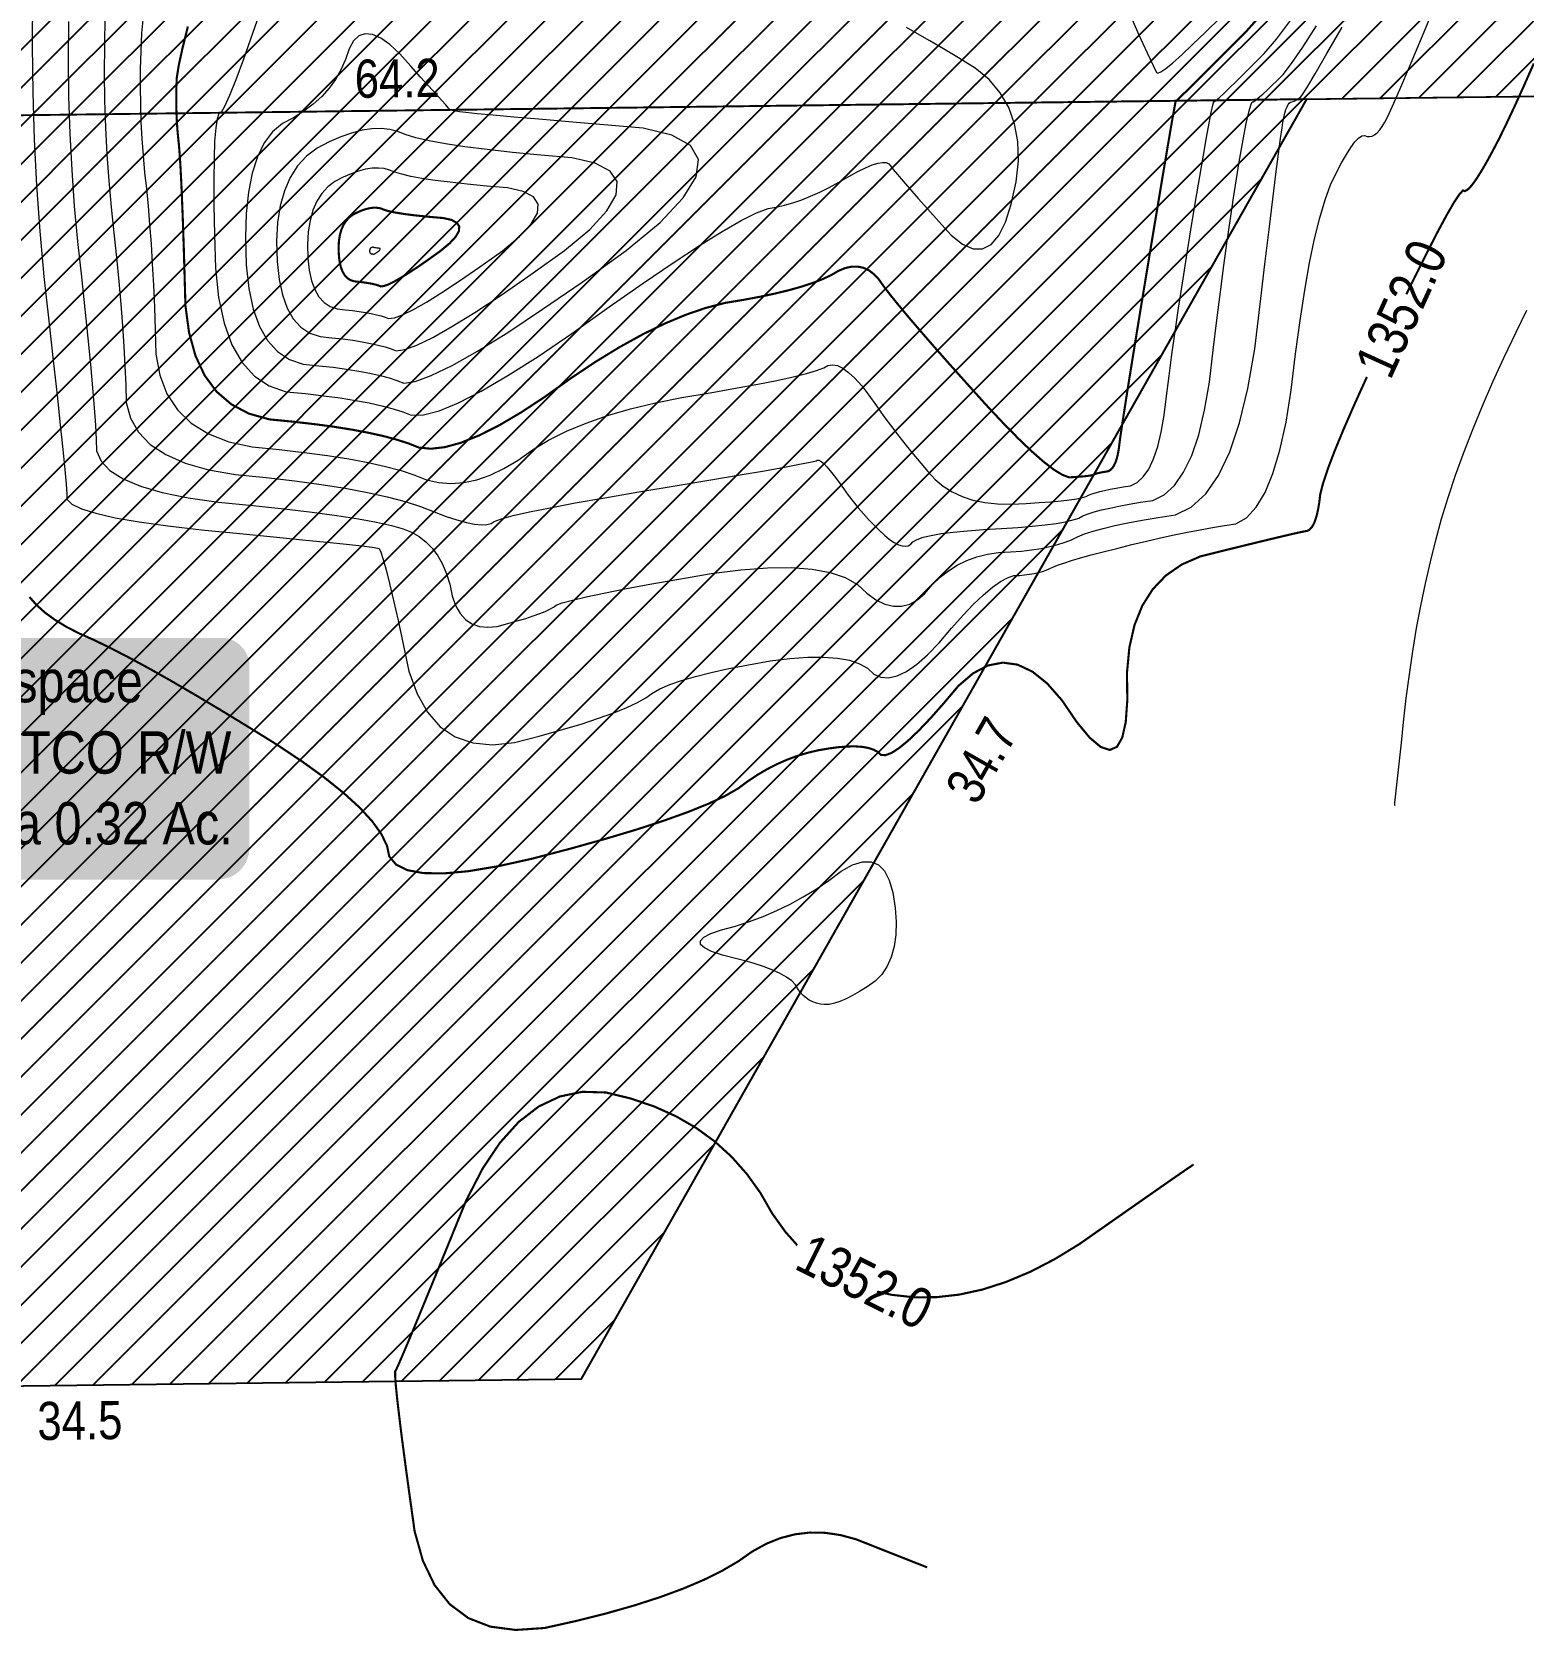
# Model space of a CAD drawing. Extents: x 602200 to 604568, y 5669458 to 5671879.
# Drawn here: x 603361.41 to 603396.61, y 5669462.57 to 5669500.33 of the extents above; entities that cross this region are included whole.
import ezdxf
from ezdxf.enums import TextEntityAlignment as Align

# ---------------------------------------------------------------- set-up
doc = ezdxf.new("R2010")
doc.units = 0
doc.header["$LTSCALE"] = 5
doc.layers.add('C-TOPO-MAJR', color=7, linetype='Continuous', lineweight=15, true_color=0xd3aa5f)
doc.layers.add('C-TOPO-MINR', color=7, linetype='Continuous', lineweight=13, true_color=0xe9d5af)
doc.layers.add('C-TOPO-MAJR-TEXT', color=7, linetype='Continuous', true_color=0x644b1b)
for name, color, linetype in [('F-RW', 190, 'Continuous'), ('P-TEMP-ATCO PIPELINES', 104, 'Continuous'), ('P-TEMP-ATCO PIPELINES-H', 71, 'Continuous'), ('P-TEMP-BLOCKS', 250, 'Continuous')]:
    doc.layers.add(name, color=color, linetype=linetype)
doc.styles.add('80', font='ARIALN.TTF', dxfattribs={"height": 10})
doc.styles.add('80L', font='ARIALN.TTF', dxfattribs={"height": 10})

# ---------------------------------------------------------------- blocks, each defined once
blk = doc.blocks.new('*U77')
h = blk.add_hatch(color=255)
edge = h.paths.add_edge_path()
edge.add_line((-46.5, -28.5), (46.5, -28.5))
edge.add_arc((46.5, -22.5), 6, 270, 360)
edge.add_line((52.5, -22.5), (52.5, 21))
edge.add_arc((46.5, 21), 6, 0, 90)
edge.add_line((46.5, 27), (-46.5, 27))
edge.add_arc((-46.5, 21), 6, 90, 180)
edge.add_line((-52.5, 21), (-52.5, -22.5))
edge.add_arc((-46.5, -22.5), 6, 180, 270)
at = {"color": 104, "flags": 128}
blk.add_lwpolyline([(-46.5, -28.5, 3, 3, 0), (46.5, -28.5, 3, 3, 0.414214), (52.5, -22.5, 3, 3, 0), (52.5, 21, 3, 0, 0.414214), (46.5, 27, 0, 0, 0), (-46.5, 27, 0, 0, 0.414214), (-52.5, 21, 0, 0, 0), (-52.5, -22.5, 0, 3, 0.414214)], format="xyseb", close=True, dxfattribs=at)
blk.add_lwpolyline([(23.49, 7.73, 0, 7.5, 0), (0, 0, 0, 0, 0)], format="xyseb", dxfattribs=at)
at = {"color": 104, "style": '80'}
blk.add_attdef('ENTER_TEXT_001', (-26.85, -4.92), '', height=10, dxfattribs=at)

msp = doc.modelspace()

# ---------------------------------------------------------------- hatches: boundary and pattern name
at = {"layer": 'P-TEMP-ATCO PIPELINES-H'}
h = msp.add_hatch(dxfattribs=at)
h.set_pattern_fill('ANSI31', color=256, scale=0.2)
h.paths.add_polyline_path([(603402.13, 5669498.873), (603403.406, 5669502.708), (603347.082, 5669502.516), (603270.031, 5669515.805), (603269.008, 5669509.863), (603337.907, 5669498.07)])
h = msp.add_hatch(dxfattribs=at)
h.set_pattern_fill('ANSI31', color=256, scale=0.2)
h.paths.add_polyline_path([(603391.502, 5669498.74), (603339.507, 5669498.09), (603339.882, 5669468.092), (603374.379, 5669468.524)])

# ---------------------------------------------------------------- linework, layer by layer
at = {"layer": 'C-TOPO-MAJR', "const_width": 0.05, "flags": 128}
for points in [[(603377.771, 5669493.929), (603378.2, 5669494), (603378.595, 5669494.074), (603378.957, 5669494.151), (603379.287, 5669494.232), (603379.584, 5669494.316), (603379.848, 5669494.403), (603380.08, 5669494.493), (603380.278, 5669494.587), (603380.444, 5669494.684), (603380.603, 5669494.75), (603380.754, 5669494.784), (603380.898, 5669494.787), (603381.035, 5669494.759), (603381.164, 5669494.699), (603381.286, 5669494.607), (603381.401, 5669494.485), (603381.509, 5669494.331), (603381.659, 5669494.133), (603381.853, 5669493.893), (603382.089, 5669493.609), (603382.369, 5669493.282), (603382.691, 5669492.911), (603383.056, 5669492.498), (603383.465, 5669492.041), (603383.916, 5669491.54), (603384.325, 5669491.103), (603384.691, 5669490.729), (603385.016, 5669490.419), (603385.298, 5669490.172), (603385.538, 5669489.988), (603385.736, 5669489.868), (603385.891, 5669489.81), (603386.004, 5669489.816), (603386.106, 5669489.823), (603386.195, 5669489.83), (603386.273, 5669489.837), (603386.339, 5669489.845), (603386.393, 5669489.853), (603386.436, 5669489.862), (603386.467, 5669489.871), (603386.485, 5669489.88), (603386.509, 5669489.89), (603386.537, 5669489.899), (603386.571, 5669489.908), (603386.608, 5669489.917), (603386.651, 5669489.926), (603386.698, 5669489.935), (603386.75, 5669489.943), (603386.807, 5669489.952), (603386.859, 5669489.978), (603386.906, 5669490.021), (603386.948, 5669490.081), (603386.985, 5669490.159), (603387.018, 5669490.254), (603387.045, 5669490.367), (603387.067, 5669490.496), (603387.085, 5669490.643), (603387.12, 5669490.889), (603387.172, 5669491.235), (603387.241, 5669491.679), (603387.327, 5669492.223), (603387.431, 5669492.866), (603387.552, 5669493.609), (603387.691, 5669494.451), (603387.846, 5669495.391), (603387.983, 5669496.215), (603388.101, 5669496.921), (603388.2, 5669497.509), (603388.28, 5669497.98), (603388.341, 5669498.333), (603388.384, 5669498.569), (603388.407, 5669498.687), (603388.412, 5669498.688), (603388.461, 5669498.734), (603388.554, 5669498.824), (603388.692, 5669498.96), (603388.875, 5669499.14), (603389.102, 5669499.365), (603389.373, 5669499.636), (603389.689, 5669499.951), (603390.049, 5669500.311), (603390.427, 5669500.736)], [(603365.09, 5669500.455), (603364.963, 5669499.945), (603364.875, 5669499.543), (603364.828, 5669499.25), (603364.82, 5669499.065), (603364.816, 5669498.883), (603364.815, 5669498.702), (603364.818, 5669498.524), (603364.823, 5669498.347), (603364.832, 5669498.173), (603364.844, 5669498.001), (603364.86, 5669497.831), (603364.878, 5669497.663), (603364.897, 5669497.427), (603364.916, 5669497.123), (603364.935, 5669496.75), (603364.954, 5669496.309), (603364.974, 5669495.8), (603364.993, 5669495.223), (603365.012, 5669494.577), (603365.032, 5669493.863), (603365.117, 5669493.232), (603365.268, 5669492.683), (603365.485, 5669492.217), (603365.768, 5669491.834), (603366.117, 5669491.533), (603366.531, 5669491.315), (603367.012, 5669491.179), (603367.558, 5669491.126), (603368.065, 5669491.068), (603368.535, 5669491.005), (603368.965, 5669490.936), (603369.358, 5669490.862), (603369.712, 5669490.783), (603370.027, 5669490.698), (603370.304, 5669490.609), (603370.543, 5669490.514), (603370.828, 5669490.485), (603371.16, 5669490.524), (603371.538, 5669490.628), (603371.963, 5669490.8), (603372.435, 5669491.037), (603372.954, 5669491.342), (603373.519, 5669491.713), (603374.131, 5669492.15), (603374.72, 5669492.542), (603375.286, 5669492.888), (603375.829, 5669493.188), (603376.349, 5669493.442), (603376.846, 5669493.65), (603377.32, 5669493.812), (603377.771, 5669493.929)], [(603361.35, 5669486.986), (603361.513, 5669486.8), (603361.711, 5669486.621), (603361.945, 5669486.45), (603362.214, 5669486.285), (603362.519, 5669486.127), (603362.859, 5669485.976), (603363.244, 5669485.79), (603363.672, 5669485.569), (603364.145, 5669485.314), (603364.662, 5669485.023), (603365.223, 5669484.697), (603365.829, 5669484.337), (603366.478, 5669483.941), (603367.172, 5669483.511), (603367.786, 5669483.102), (603368.32, 5669482.716), (603368.774, 5669482.351), (603369.148, 5669482.009), (603369.442, 5669481.688), (603369.656, 5669481.39), (603369.79, 5669481.113), (603369.844, 5669480.859), (603370.005, 5669480.666), (603370.272, 5669480.535), (603370.646, 5669480.466), (603371.127, 5669480.458), (603371.715, 5669480.511), (603372.409, 5669480.627), (603373.209, 5669480.804), (603374.117, 5669481.042), (603374.939, 5669481.272), (603375.675, 5669481.492), (603376.327, 5669481.704), (603376.892, 5669481.907), (603377.373, 5669482.101), (603377.768, 5669482.286), (603378.078, 5669482.463), (603378.302, 5669482.63), (603378.53, 5669482.782), (603378.762, 5669482.918), (603378.997, 5669483.039), (603379.237, 5669483.144), (603379.48, 5669483.234), (603379.726, 5669483.308), (603379.977, 5669483.367), (603380.231, 5669483.41), (603380.462, 5669483.44), (603380.671, 5669483.456), (603380.857, 5669483.457), (603381.021, 5669483.445), (603381.162, 5669483.419), (603381.28, 5669483.379), (603381.376, 5669483.325), (603381.449, 5669483.257), (603381.557, 5669483.25), (603381.699, 5669483.302), (603381.876, 5669483.416), (603382.088, 5669483.589), (603382.334, 5669483.823), (603382.615, 5669484.117), (603382.93, 5669484.472), (603383.28, 5669484.887), (603383.63, 5669485.186), (603383.98, 5669485.369), (603384.329, 5669485.436), (603384.678, 5669485.387), (603385.027, 5669485.222), (603385.376, 5669484.942), (603385.724, 5669484.545), (603386.073, 5669484.032), (603386.376, 5669483.666), (603386.636, 5669483.446), (603386.851, 5669483.373), (603387.021, 5669483.446), (603387.147, 5669483.665), (603387.229, 5669484.031), (603387.266, 5669484.543), (603387.259, 5669485.202), (603387.315, 5669485.794), (603387.435, 5669486.319), (603387.619, 5669486.777), (603387.867, 5669487.169), (603388.178, 5669487.494), (603388.553, 5669487.752), (603388.992, 5669487.944), (603389.494, 5669488.069), (603389.941, 5669488.179), (603390.333, 5669488.275), (603390.669, 5669488.356), (603390.949, 5669488.423), (603391.174, 5669488.476), (603391.344, 5669488.513), (603391.458, 5669488.537), (603391.516, 5669488.546), (603391.57, 5669488.577), (603391.62, 5669488.63), (603391.665, 5669488.705), (603391.705, 5669488.803), (603391.741, 5669488.922), (603391.772, 5669489.064), (603391.799, 5669489.228), (603391.821, 5669489.414), (603391.89, 5669489.68), (603392.005, 5669490.025), (603392.167, 5669490.449), (603392.375, 5669490.953), (603392.63, 5669491.537), (603392.931, 5669492.2), (603393.279, 5669492.942), (603393.673, 5669493.764), (603394.023, 5669494.481), (603394.329, 5669495.094), (603394.59, 5669495.602), (603394.807, 5669496.005), (603394.979, 5669496.303), (603395.107, 5669496.496), (603395.191, 5669496.585), (603395.23, 5669496.569), (603395.283, 5669496.591), (603395.35, 5669496.65), (603395.43, 5669496.747), (603395.524, 5669496.882), (603395.632, 5669497.054), (603395.754, 5669497.265), (603395.889, 5669497.512), (603396.039, 5669497.798), (603396.21, 5669498.148), (603396.405, 5669498.562), (603396.622, 5669499.04), (603396.862, 5669499.583)], [(603368.648, 5669495.236), (603368.653, 5669495.066), (603368.669, 5669494.916), (603368.697, 5669494.786), (603368.737, 5669494.676), (603368.788, 5669494.587), (603368.851, 5669494.517), (603368.926, 5669494.467), (603369.013, 5669494.438), (603369.111, 5669494.428), (603369.202, 5669494.418), (603369.287, 5669494.406), (603369.364, 5669494.394), (603369.435, 5669494.381), (603369.498, 5669494.366), (603369.555, 5669494.351), (603369.605, 5669494.335), (603369.648, 5669494.318), (603369.72, 5669494.328), (603369.822, 5669494.365), (603369.954, 5669494.429), (603370.115, 5669494.521), (603370.305, 5669494.639), (603370.526, 5669494.784), (603370.775, 5669494.957), (603371.054, 5669495.157), (603371.266, 5669495.334), (603371.41, 5669495.489), (603371.487, 5669495.622), (603371.496, 5669495.733), (603371.437, 5669495.822), (603371.311, 5669495.889), (603371.118, 5669495.933), (603370.857, 5669495.955), (603370.621, 5669495.978), (603370.409, 5669496.001), (603370.222, 5669496.025), (603370.061, 5669496.05), (603369.924, 5669496.075), (603369.811, 5669496.101), (603369.724, 5669496.127), (603369.662, 5669496.154), (603369.594, 5669496.171), (603369.522, 5669496.178), (603369.445, 5669496.175), (603369.363, 5669496.162), (603369.276, 5669496.14), (603369.184, 5669496.107), (603369.088, 5669496.065), (603368.986, 5669496.013), (603368.898, 5669495.946), (603368.823, 5669495.865), (603368.762, 5669495.768), (603368.713, 5669495.657), (603368.678, 5669495.532), (603368.656, 5669495.391), (603368.648, 5669495.236)], [(603388.833, 5669473.572), (603388.833, 5669473.572), (603388.833, 5669473.572), (603388.832, 5669473.572), (603388.831, 5669473.572), (603388.829, 5669473.573), (603388.827, 5669473.573), (603388.824, 5669473.574), (603388.821, 5669473.575), (603388.818, 5669473.576), (603388.74, 5669473.524), (603388.589, 5669473.421), (603388.365, 5669473.266), (603388.066, 5669473.058), (603387.694, 5669472.798), (603387.248, 5669472.486), (603386.728, 5669472.122), (603386.135, 5669471.706), (603385.55, 5669471.349), (603384.974, 5669471.051), (603384.407, 5669470.813), (603383.849, 5669470.633), (603383.299, 5669470.513), (603382.759, 5669470.452), (603382.227, 5669470.45), (603381.704, 5669470.508), (603381.211, 5669470.619), (603380.748, 5669470.785), (603380.315, 5669471.005), (603379.913, 5669471.279), (603379.54, 5669471.607), (603379.198, 5669471.99), (603378.885, 5669472.427), (603378.603, 5669472.918), (603378.282, 5669473.365), (603377.923, 5669473.769), (603377.526, 5669474.13), (603377.09, 5669474.448), (603376.616, 5669474.722), (603376.103, 5669474.953), (603375.553, 5669475.141), (603374.964, 5669475.285), (603374.404, 5669475.302), (603373.873, 5669475.192), (603373.372, 5669474.955), (603372.899, 5669474.59), (603372.456, 5669474.098), (603372.043, 5669473.48), (603371.658, 5669472.733), (603371.303, 5669471.86), (603370.99, 5669471.093), (603370.719, 5669470.433), (603370.491, 5669469.879), (603370.305, 5669469.431), (603370.161, 5669469.09), (603370.059, 5669468.856), (603370, 5669468.728), (603369.983, 5669468.706), (603369.983, 5669468.584), (603369.999, 5669468.362), (603370.032, 5669468.04), (603370.081, 5669467.618), (603370.146, 5669467.095), (603370.228, 5669466.472), (603370.327, 5669465.749), (603370.442, 5669464.926), (603370.638, 5669464.227), (603370.915, 5669463.652), (603371.272, 5669463.202), (603371.711, 5669462.875), (603372.23, 5669462.673), (603372.83, 5669462.595), (603373.51, 5669462.641), (603374.272, 5669462.811), (603374.979, 5669462.989), (603375.632, 5669463.175), (603376.231, 5669463.368), (603376.775, 5669463.568), (603377.265, 5669463.776), (603377.701, 5669463.992), (603378.082, 5669464.215), (603378.409, 5669464.445), (603378.742, 5669464.629), (603379.081, 5669464.765), (603379.425, 5669464.854), (603379.775, 5669464.895), (603380.131, 5669464.889), (603380.493, 5669464.836), (603380.861, 5669464.736), (603381.234, 5669464.589), (603381.561, 5669464.459), (603381.841, 5669464.349), (603382.075, 5669464.257), (603382.261, 5669464.183), (603382.402, 5669464.128), (603382.495, 5669464.091), (603382.542, 5669464.072), (603382.542, 5669464.072)]]:
    msp.add_lwpolyline(points, dxfattribs=at)
at = {"layer": 'C-TOPO-MINR', "flags": 128}
for points in [[(603361.419, 5669501.14), (603361.413, 5669500.009), (603361.428, 5669498.892), (603361.463, 5669497.788), (603361.519, 5669496.698), (603361.595, 5669495.62), (603361.692, 5669494.556), (603361.809, 5669493.505), (603361.912, 5669492.57), (603362.001, 5669491.752), (603362.075, 5669491.051), (603362.136, 5669490.466), (603362.182, 5669489.998), (603362.214, 5669489.647), (603362.231, 5669489.412), (603362.234, 5669489.293), (603362.35, 5669489.179), (603362.579, 5669489.068), (603362.92, 5669488.961), (603363.374, 5669488.858), (603363.94, 5669488.759), (603364.619, 5669488.664), (603365.411, 5669488.572), (603366.315, 5669488.485), (603367.11, 5669488.407), (603367.795, 5669488.338), (603368.371, 5669488.279), (603368.837, 5669488.23), (603369.193, 5669488.19), (603369.44, 5669488.16), (603369.577, 5669488.14), (603369.605, 5669488.129), (603369.646, 5669488.04), (603369.701, 5669487.873), (603369.769, 5669487.628), (603369.85, 5669487.306), (603369.945, 5669486.905), (603370.053, 5669486.427), (603370.174, 5669485.87), (603370.309, 5669485.236), (603370.499, 5669484.7), (603370.745, 5669484.263), (603371.046, 5669483.923), (603371.402, 5669483.682), (603371.813, 5669483.539), (603372.28, 5669483.494), (603372.802, 5669483.548), (603373.379, 5669483.7), (603373.902, 5669483.846), (603374.37, 5669483.986), (603374.784, 5669484.121), (603375.144, 5669484.25), (603375.45, 5669484.373), (603375.701, 5669484.491), (603375.898, 5669484.603), (603376.041, 5669484.71), (603376.23, 5669484.814), (603376.464, 5669484.915), (603376.745, 5669485.014), (603377.071, 5669485.111), (603377.444, 5669485.206), (603377.862, 5669485.297), (603378.327, 5669485.387), (603378.837, 5669485.474), (603379.302, 5669485.533), (603379.721, 5669485.564), (603380.095, 5669485.568), (603380.424, 5669485.543), (603380.707, 5669485.491), (603380.945, 5669485.41), (603381.137, 5669485.302), (603381.284, 5669485.166), (603381.449, 5669485.09), (603381.632, 5669485.075), (603381.834, 5669485.12), (603382.054, 5669485.225), (603382.292, 5669485.391), (603382.548, 5669485.617), (603382.823, 5669485.904), (603383.115, 5669486.251), (603383.388, 5669486.555), (603383.639, 5669486.817), (603383.87, 5669487.037), (603384.081, 5669487.214), (603384.271, 5669487.348), (603384.44, 5669487.44), (603384.589, 5669487.489), (603384.718, 5669487.496), (603384.84, 5669487.507), (603384.955, 5669487.522), (603385.064, 5669487.54), (603385.166, 5669487.563), (603385.262, 5669487.589), (603385.351, 5669487.62), (603385.434, 5669487.654), (603385.51, 5669487.692), (603385.621, 5669487.737), (603385.767, 5669487.787), (603385.947, 5669487.844), (603386.163, 5669487.907), (603386.413, 5669487.977), (603386.698, 5669488.052), (603387.018, 5669488.134), (603387.372, 5669488.222), (603387.717, 5669488.305), (603388.05, 5669488.381), (603388.373, 5669488.451), (603388.686, 5669488.516), (603388.988, 5669488.574), (603389.279, 5669488.627), (603389.561, 5669488.674), (603389.831, 5669488.715), (603390.081, 5669488.858), (603390.309, 5669489.104), (603390.517, 5669489.452), (603390.703, 5669489.902), (603390.869, 5669490.455), (603391.013, 5669491.11), (603391.137, 5669491.868), (603391.239, 5669492.728), (603391.345, 5669493.516), (603391.456, 5669494.231), (603391.57, 5669494.873), (603391.688, 5669495.442), (603391.81, 5669495.939), (603391.936, 5669496.363), (603392.065, 5669496.714), (603392.199, 5669496.992), (603392.323, 5669497.233), (603392.438, 5669497.436), (603392.543, 5669497.601), (603392.639, 5669497.729), (603392.725, 5669497.819), (603392.801, 5669497.871), (603392.869, 5669497.885), (603392.926, 5669497.861), (603392.984, 5669497.856), (603393.043, 5669497.868), (603393.103, 5669497.898), (603393.163, 5669497.946), (603393.224, 5669498.012), (603393.285, 5669498.096), (603393.347, 5669498.197), (603393.409, 5669498.317), (603393.527, 5669498.575), (603393.7, 5669498.971), (603393.929, 5669499.505), (603394.213, 5669500.177), (603394.553, 5669500.987)], [(603366.866, 5669501.01), (603366.619, 5669500.29), (603366.405, 5669499.686), (603366.223, 5669499.197), (603366.073, 5669498.824), (603365.957, 5669498.566), (603365.873, 5669498.424), (603365.821, 5669498.398), (603365.779, 5669498.276), (603365.746, 5669498.059), (603365.722, 5669497.746), (603365.707, 5669497.338), (603365.701, 5669496.834), (603365.704, 5669496.235), (603365.717, 5669495.54), (603365.738, 5669494.75), (603365.814, 5669494.054), (603365.945, 5669493.45), (603366.129, 5669492.94), (603366.368, 5669492.523), (603366.662, 5669492.199), (603367.01, 5669491.968), (603367.412, 5669491.831), (603367.868, 5669491.787), (603368.293, 5669491.738), (603368.685, 5669491.685), (603369.045, 5669491.628), (603369.373, 5669491.566), (603369.669, 5669491.5), (603369.933, 5669491.429), (603370.164, 5669491.354), (603370.364, 5669491.275), (603370.649, 5669491.284), (603371.019, 5669491.383), (603371.475, 5669491.57), (603372.017, 5669491.846), (603372.644, 5669492.211), (603373.356, 5669492.665), (603374.154, 5669493.208), (603375.038, 5669493.84), (603375.835, 5669494.397), (603376.545, 5669494.878), (603377.168, 5669495.285), (603377.704, 5669495.616), (603378.153, 5669495.873), (603378.515, 5669496.054), (603378.791, 5669496.16)], [(603362.269, 5669500.575), (603362.264, 5669499.682), (603362.275, 5669498.8), (603362.303, 5669497.928), (603362.347, 5669497.066), (603362.407, 5669496.215), (603362.484, 5669495.375), (603362.576, 5669494.544), (603362.658, 5669493.784), (603362.73, 5669493.095), (603362.79, 5669492.476), (603362.84, 5669491.927), (603362.88, 5669491.449), (603362.908, 5669491.041), (603362.926, 5669490.703), (603362.934, 5669490.436), (603363.042, 5669490.192), (603363.251, 5669489.972), (603363.561, 5669489.775), (603363.972, 5669489.602), (603364.484, 5669489.453), (603365.097, 5669489.327), (603365.811, 5669489.224), (603366.626, 5669489.145), (603367.364, 5669489.066), (603368.024, 5669488.987), (603368.608, 5669488.908), (603369.115, 5669488.829), (603369.545, 5669488.75), (603369.897, 5669488.671), (603370.173, 5669488.592), (603370.372, 5669488.513), (603370.553, 5669488.41), (603370.717, 5669488.283), (603370.862, 5669488.131), (603370.991, 5669487.956), (603371.101, 5669487.757), (603371.194, 5669487.534), (603371.27, 5669487.286), (603371.327, 5669487.015), (603371.409, 5669486.786), (603371.514, 5669486.598), (603371.642, 5669486.453), (603371.795, 5669486.35), (603371.971, 5669486.289), (603372.171, 5669486.269), (603372.394, 5669486.292), (603372.641, 5669486.357), (603372.865, 5669486.42), (603373.065, 5669486.48), (603373.242, 5669486.538), (603373.396, 5669486.593), (603373.527, 5669486.646), (603373.635, 5669486.696), (603373.719, 5669486.744), (603373.78, 5669486.789), (603373.929, 5669486.846), (603374.167, 5669486.913), (603374.492, 5669486.99), (603374.906, 5669487.078), (603375.408, 5669487.177), (603375.998, 5669487.287), (603376.677, 5669487.407), (603377.443, 5669487.538), (603378.141, 5669487.626), (603378.771, 5669487.673), (603379.333, 5669487.678), (603379.827, 5669487.641), (603380.252, 5669487.563), (603380.609, 5669487.442), (603380.898, 5669487.279), (603381.119, 5669487.075), (603381.333, 5669486.921), (603381.541, 5669486.818), (603381.743, 5669486.766), (603381.939, 5669486.765), (603382.129, 5669486.815), (603382.312, 5669486.916), (603382.49, 5669487.068), (603382.661, 5669487.271), (603382.845, 5669487.45), (603383.043, 5669487.606), (603383.253, 5669487.739), (603383.478, 5669487.847), (603383.715, 5669487.933), (603383.965, 5669487.995), (603384.229, 5669488.033), (603384.506, 5669488.048), (603384.765, 5669488.069), (603385.007, 5669488.097), (603385.231, 5669488.132), (603385.438, 5669488.174), (603385.627, 5669488.222), (603385.798, 5669488.277), (603385.951, 5669488.338), (603386.087, 5669488.406), (603386.257, 5669488.474), (603386.461, 5669488.54), (603386.7, 5669488.606), (603386.972, 5669488.671), (603387.279, 5669488.735), (603387.62, 5669488.798), (603387.995, 5669488.861), (603388.404, 5669488.923), (603388.777, 5669489.109), (603389.116, 5669489.42), (603389.418, 5669489.855), (603389.686, 5669490.415), (603389.918, 5669491.099), (603390.115, 5669491.907), (603390.276, 5669492.841), (603390.402, 5669493.898), (603390.515, 5669494.84), (603390.615, 5669495.666), (603390.702, 5669496.377), (603390.775, 5669496.971), (603390.836, 5669497.45), (603390.884, 5669497.813), (603390.919, 5669498.061), (603390.941, 5669498.192), (603390.963, 5669498.308), (603390.987, 5669498.408), (603391.012, 5669498.492), (603391.037, 5669498.56), (603391.064, 5669498.612), (603391.091, 5669498.649), (603391.12, 5669498.669), (603391.149, 5669498.674), (603391.179, 5669498.682), (603391.208, 5669498.693), (603391.238, 5669498.708), (603391.268, 5669498.726), (603391.298, 5669498.747), (603391.329, 5669498.771), (603391.359, 5669498.798), (603391.39, 5669498.829), (603391.504, 5669499.008), (603391.7, 5669499.337), (603391.979, 5669499.814), (603392.341, 5669500.44)], [(603363.133, 5669500.674), (603363.118, 5669500.011), (603363.114, 5669499.356), (603363.123, 5669498.708), (603363.143, 5669498.068), (603363.175, 5669497.435), (603363.22, 5669496.811), (603363.276, 5669496.193), (603363.344, 5669495.584), (603363.405, 5669494.999), (603363.459, 5669494.437), (603363.505, 5669493.9), (603363.545, 5669493.388), (603363.578, 5669492.899), (603363.603, 5669492.435), (603363.622, 5669491.994), (603363.633, 5669491.578), (603363.734, 5669491.205), (603363.924, 5669490.876), (603364.203, 5669490.589), (603364.571, 5669490.346), (603365.029, 5669490.146), (603365.575, 5669489.989), (603366.211, 5669489.876), (603366.936, 5669489.806), (603367.611, 5669489.728), (603368.234, 5669489.644), (603368.806, 5669489.553), (603369.327, 5669489.455), (603369.797, 5669489.349), (603370.216, 5669489.237), (603370.584, 5669489.118), (603370.9, 5669488.992), (603371.186, 5669488.888), (603371.441, 5669488.806), (603371.665, 5669488.745), (603371.857, 5669488.706), (603372.019, 5669488.69), (603372.149, 5669488.695), (603372.249, 5669488.722), (603372.317, 5669488.771), (603372.491, 5669488.833), (603372.769, 5669488.907), (603373.152, 5669488.994), (603373.64, 5669489.093), (603374.233, 5669489.205), (603374.93, 5669489.33), (603375.733, 5669489.467)], [(603364.041, 5669500.774), (603363.994, 5669500.297), (603363.977, 5669499.87), (603363.967, 5669499.447), (603363.965, 5669499.029), (603363.97, 5669498.616), (603363.983, 5669498.208), (603364.004, 5669497.804), (603364.032, 5669497.406), (603364.068, 5669497.012), (603364.111, 5669496.624), (603364.151, 5669496.213), (603364.187, 5669495.78), (603364.22, 5669495.325), (603364.25, 5669494.848), (603364.276, 5669494.35), (603364.298, 5669493.829), (603364.317, 5669493.286), (603364.333, 5669492.721), (603364.426, 5669492.219), (603364.596, 5669491.779), (603364.844, 5669491.403), (603365.17, 5669491.09), (603365.573, 5669490.839), (603366.053, 5669490.652), (603366.611, 5669490.528), (603367.247, 5669490.466), (603367.838, 5669490.398), (603368.384, 5669490.324), (603368.886, 5669490.244), (603369.342, 5669490.158), (603369.754, 5669490.066), (603370.121, 5669489.968), (603370.444, 5669489.863), (603370.721, 5669489.753), (603371.007, 5669489.687), (603371.3, 5669489.665), (603371.601, 5669489.687), (603371.91, 5669489.753), (603372.227, 5669489.864), (603372.552, 5669490.018), (603372.884, 5669490.217), (603373.224, 5669490.461), (603373.605, 5669490.687), (603374.028, 5669490.897), (603374.491, 5669491.091), (603374.995, 5669491.267), (603375.54, 5669491.428), (603376.125, 5669491.571), (603376.752, 5669491.698)], [(603376.752, 5669491.698), (603377.42, 5669491.808), (603378.016, 5669491.912), (603378.542, 5669492.009), (603378.996, 5669492.099), (603379.378, 5669492.183), (603379.69, 5669492.26), (603379.93, 5669492.331), (603380.099, 5669492.394), (603380.196, 5669492.451), (603380.304, 5669492.469), (603380.422, 5669492.448), (603380.55, 5669492.388), (603380.688, 5669492.288), (603380.837, 5669492.149), (603380.996, 5669491.971), (603381.165, 5669491.754), (603381.344, 5669491.498), (603381.522, 5669491.25), (603381.698, 5669491.011), (603381.873, 5669490.781), (603382.046, 5669490.56), (603382.219, 5669490.347), (603382.389, 5669490.143), (603382.559, 5669489.948), (603382.727, 5669489.762), (603382.917, 5669489.601), (603383.13, 5669489.466), (603383.365, 5669489.356), (603383.623, 5669489.273), (603383.903, 5669489.214), (603384.205, 5669489.182), (603384.53, 5669489.175), (603384.877, 5669489.193), (603385.188, 5669489.213), (603385.463, 5669489.234), (603385.702, 5669489.257), (603385.904, 5669489.281), (603386.071, 5669489.306), (603386.201, 5669489.332), (603386.295, 5669489.36), (603386.353, 5669489.389), (603386.425, 5669489.418), (603386.512, 5669489.446), (603386.614, 5669489.474), (603386.73, 5669489.502), (603386.86, 5669489.529), (603387.005, 5669489.556), (603387.165, 5669489.583), (603387.339, 5669489.609), (603387.498, 5669489.688), (603387.643, 5669489.821), (603387.772, 5669490.006), (603387.886, 5669490.244), (603387.984, 5669490.536), (603388.068, 5669490.88), (603388.137, 5669491.278), (603388.191, 5669491.728), (603388.251, 5669492.206), (603388.319, 5669492.712), (603388.394, 5669493.245), (603388.477, 5669493.806), (603388.566, 5669494.394), (603388.663, 5669495.01), (603388.767, 5669495.654), (603388.878, 5669496.325), (603388.976, 5669496.912), (603389.063, 5669497.416), (603389.137, 5669497.837), (603389.199, 5669498.173), (603389.249, 5669498.426), (603389.286, 5669498.596), (603389.311, 5669498.681), (603389.324, 5669498.683), (603389.367, 5669498.716), (603389.439, 5669498.781), (603389.541, 5669498.876), (603389.673, 5669499.002), (603389.834, 5669499.159), (603390.025, 5669499.347), (603390.246, 5669499.566), (603390.496, 5669499.817), (603390.786, 5669500.16), (603391.115, 5669500.597)], [(603387.276, 5669500.855), (603387.533, 5669500.274), (603387.733, 5669499.832), (603387.875, 5669499.531), (603387.959, 5669499.371), (603387.985, 5669499.35), (603388.057, 5669499.382), (603388.175, 5669499.466), (603388.34, 5669499.601), (603388.551, 5669499.789), (603388.809, 5669500.029), (603389.113, 5669500.321), (603389.463, 5669500.665)], [(603366.45, 5669495.464), (603366.467, 5669494.829), (603366.528, 5669494.269), (603366.633, 5669493.784), (603366.781, 5669493.374), (603366.973, 5669493.039), (603367.209, 5669492.778), (603367.489, 5669492.593), (603367.812, 5669492.483), (603368.179, 5669492.447), (603368.52, 5669492.408), (603368.835, 5669492.365), (603369.125, 5669492.319), (603369.388, 5669492.27), (603369.626, 5669492.216), (603369.838, 5669492.16), (603370.024, 5669492.099), (603370.185, 5669492.035), (603370.455, 5669492.073), (603370.836, 5669492.211), (603371.328, 5669492.451), (603371.929, 5669492.792), (603372.641, 5669493.234), (603373.463, 5669493.778), (603374.396, 5669494.422), (603375.439, 5669495.168), (603376.235, 5669495.83), (603376.785, 5669496.409), (603377.088, 5669496.905), (603377.145, 5669497.317), (603376.955, 5669497.646), (603376.518, 5669497.892), (603375.835, 5669498.055), (603374.905, 5669498.134), (603374.086, 5669498.204), (603373.378, 5669498.266), (603372.781, 5669498.318), (603372.295, 5669498.362), (603371.919, 5669498.396), (603371.655, 5669498.422), (603371.501, 5669498.438), (603371.459, 5669498.446), (603371.421, 5669498.453), (603371.387, 5669498.46), (603371.358, 5669498.466), (603371.334, 5669498.472), (603371.314, 5669498.477), (603371.299, 5669498.482), (603371.289, 5669498.486), (603371.283, 5669498.49), (603371.245, 5669498.529), (603371.176, 5669498.605), (603371.075, 5669498.716), (603370.943, 5669498.862), (603370.778, 5669499.045), (603370.582, 5669499.263), (603370.355, 5669499.517), (603370.095, 5669499.807), (603369.858, 5669500.028), (603369.643, 5669500.182), (603369.449, 5669500.267), (603369.278, 5669500.284), (603369.128, 5669500.234), (603369.001, 5669500.115), (603368.895, 5669499.928), (603368.811, 5669499.673), (603368.704, 5669499.433), (603368.575, 5669499.207), (603368.423, 5669498.996), (603368.248, 5669498.801), (603368.05, 5669498.62), (603367.83, 5669498.453), (603367.586, 5669498.302), (603367.32, 5669498.165), (603367.089, 5669497.966), (603366.894, 5669497.705), (603366.734, 5669497.381), (603366.61, 5669496.995), (603366.521, 5669496.547), (603366.468, 5669496.037), (603366.45, 5669495.464)], [(603375.733, 5669489.467), (603376.64, 5669489.617), (603377.438, 5669489.75), (603378.126, 5669489.867), (603378.704, 5669489.967), (603379.173, 5669490.051), (603379.531, 5669490.118), (603379.78, 5669490.168), (603379.919, 5669490.202), (603379.948, 5669490.219), (603379.988, 5669490.214), (603380.039, 5669490.186), (603380.1, 5669490.135), (603380.171, 5669490.062), (603380.253, 5669489.967), (603380.346, 5669489.849), (603380.449, 5669489.709), (603380.563, 5669489.546), (603380.679, 5669489.388), (603380.796, 5669489.237), (603380.915, 5669489.09), (603381.036, 5669488.95), (603381.158, 5669488.815), (603381.283, 5669488.685), (603381.409, 5669488.561), (603381.536, 5669488.442), (603381.654, 5669488.346), (603381.763, 5669488.272), (603381.861, 5669488.22), (603381.95, 5669488.19), (603382.028, 5669488.182), (603382.097, 5669488.196), (603382.157, 5669488.233), (603382.206, 5669488.291), (603382.303, 5669488.346), (603382.446, 5669488.395), (603382.637, 5669488.44), (603382.874, 5669488.481), (603383.159, 5669488.517), (603383.49, 5669488.549), (603383.869, 5669488.576), (603384.294, 5669488.599), (603384.679, 5669488.625), (603385.022, 5669488.655), (603385.325, 5669488.687), (603385.586, 5669488.723), (603385.806, 5669488.762), (603385.985, 5669488.804), (603386.123, 5669488.849), (603386.22, 5669488.898), (603386.341, 5669488.946), (603386.487, 5669488.993), (603386.657, 5669489.04), (603386.851, 5669489.086), (603387.07, 5669489.132), (603387.313, 5669489.177), (603387.58, 5669489.222), (603387.871, 5669489.266), (603388.138, 5669489.398), (603388.379, 5669489.62), (603388.595, 5669489.93), (603388.786, 5669490.329), (603388.951, 5669490.817), (603389.091, 5669491.394), (603389.206, 5669492.059), (603389.296, 5669492.813), (603389.383, 5669493.523), (603389.467, 5669494.189), (603389.548, 5669494.811), (603389.626, 5669495.389), (603389.701, 5669495.922), (603389.773, 5669496.412), (603389.843, 5669496.857), (603389.909, 5669497.259), (603389.97, 5669497.61), (603390.025, 5669497.912), (603390.074, 5669498.164), (603390.118, 5669498.366), (603390.156, 5669498.519), (603390.189, 5669498.622), (603390.215, 5669498.675), (603390.237, 5669498.679), (603390.273, 5669498.699), (603390.324, 5669498.737), (603390.39, 5669498.792), (603390.47, 5669498.864), (603390.566, 5669498.953), (603390.677, 5669499.059), (603390.802, 5669499.182), (603390.943, 5669499.323), (603391.145, 5669499.584), (603391.407, 5669499.967), (603391.731, 5669500.47)], [(603378.791, 5669496.16), (603378.979, 5669496.191), (603379.173, 5669496.236), (603379.373, 5669496.293), (603379.579, 5669496.364), (603379.79, 5669496.448), (603380.007, 5669496.545), (603380.23, 5669496.656), (603380.458, 5669496.78), (603380.692, 5669496.917), (603380.901, 5669497.03), (603381.086, 5669497.12), (603381.246, 5669497.186), (603381.381, 5669497.229), (603381.491, 5669497.248), (603381.577, 5669497.244), (603381.638, 5669497.216), (603381.674, 5669497.164), (603381.742, 5669497.078), (603381.841, 5669496.959), (603381.973, 5669496.806), (603382.136, 5669496.619), (603382.332, 5669496.398), (603382.559, 5669496.143), (603382.818, 5669495.854), (603383.109, 5669495.532), (603383.377, 5669495.316), (603383.624, 5669495.207), (603383.849, 5669495.204), (603384.052, 5669495.308), (603384.233, 5669495.518), (603384.391, 5669495.836), (603384.528, 5669496.259), (603384.643, 5669496.79), (603384.694, 5669497.283), (603384.682, 5669497.74), (603384.607, 5669498.16), (603384.469, 5669498.544), (603384.268, 5669498.891), (603384.003, 5669499.201), (603383.675, 5669499.475), (603383.284, 5669499.712), (603382.926, 5669499.926), (603382.601, 5669500.117), (603382.31, 5669500.285), (603382.052, 5669500.431)], [(603367.182, 5669495.388), (603367.195, 5669494.908), (603367.242, 5669494.485), (603367.321, 5669494.118), (603367.433, 5669493.808), (603367.578, 5669493.555), (603367.757, 5669493.358), (603367.968, 5669493.218), (603368.212, 5669493.134), (603368.49, 5669493.107), (603368.747, 5669493.078), (603368.986, 5669493.046), (603369.205, 5669493.011), (603369.404, 5669492.973), (603369.584, 5669492.933), (603369.744, 5669492.89), (603369.885, 5669492.845), (603370.006, 5669492.796), (603370.21, 5669492.825), (603370.498, 5669492.929), (603370.87, 5669493.111), (603371.324, 5669493.368), (603371.863, 5669493.702), (603372.484, 5669494.113), (603373.189, 5669494.6), (603373.978, 5669495.164), (603374.575, 5669495.665), (603374.982, 5669496.103), (603375.199, 5669496.479), (603375.224, 5669496.793), (603375.059, 5669497.043), (603374.703, 5669497.231), (603374.157, 5669497.357), (603373.42, 5669497.419), (603372.752, 5669497.484), (603372.155, 5669497.55), (603371.628, 5669497.617), (603371.171, 5669497.687), (603370.785, 5669497.757), (603370.468, 5669497.83), (603370.221, 5669497.904), (603370.045, 5669497.98), (603369.854, 5669498.027), (603369.65, 5669498.047), (603369.432, 5669498.039), (603369.201, 5669498.004), (603368.956, 5669497.94), (603368.697, 5669497.849), (603368.424, 5669497.73), (603368.138, 5669497.583), (603367.889, 5669497.394), (603367.678, 5669497.164), (603367.504, 5669496.892), (603367.367, 5669496.578), (603367.268, 5669496.223), (603367.207, 5669495.827), (603367.182, 5669495.388)], [(603367.915, 5669495.312), (603367.924, 5669494.987), (603367.955, 5669494.7), (603368.009, 5669494.452), (603368.085, 5669494.242), (603368.183, 5669494.071), (603368.304, 5669493.937), (603368.447, 5669493.843), (603368.612, 5669493.786), (603368.8, 5669493.768), (603368.975, 5669493.748), (603369.136, 5669493.726), (603369.284, 5669493.702), (603369.419, 5669493.677), (603369.541, 5669493.65), (603369.649, 5669493.621), (603369.745, 5669493.59), (603369.827, 5669493.557), (603369.965, 5669493.576), (603370.16, 5669493.647), (603370.412, 5669493.77), (603370.72, 5669493.944), (603371.084, 5669494.171), (603371.505, 5669494.449), (603371.982, 5669494.779), (603372.516, 5669495.16), (603372.921, 5669495.499), (603373.196, 5669495.796), (603373.343, 5669496.051), (603373.36, 5669496.263), (603373.248, 5669496.433), (603373.007, 5669496.56), (603372.637, 5669496.645), (603372.138, 5669496.687), (603371.686, 5669496.731), (603371.282, 5669496.776), (603370.925, 5669496.821), (603370.616, 5669496.868), (603370.354, 5669496.916), (603370.14, 5669496.965), (603369.973, 5669497.015), (603369.853, 5669497.067), (603369.724, 5669497.099), (603369.586, 5669497.112), (603369.439, 5669497.107), (603369.282, 5669497.083), (603369.116, 5669497.04), (603368.941, 5669496.978), (603368.756, 5669496.897), (603368.562, 5669496.798), (603368.394, 5669496.67), (603368.251, 5669496.514), (603368.133, 5669496.33), (603368.04, 5669496.118), (603367.973, 5669495.877), (603367.932, 5669495.609), (603367.915, 5669495.312)], [(603369.381, 5669495.16), (603369.381, 5669495.145), (603369.383, 5669495.132), (603369.385, 5669495.12), (603369.388, 5669495.11), (603369.393, 5669495.103), (603369.399, 5669495.096), (603369.405, 5669495.092), (603369.413, 5669495.089), (603369.421, 5669495.089), (603369.43, 5669495.088), (603369.437, 5669495.087), (603369.444, 5669495.086), (603369.45, 5669495.084), (603369.456, 5669495.083), (603369.461, 5669495.082), (603369.465, 5669495.08), (603369.469, 5669495.079), (603369.475, 5669495.08), (603369.484, 5669495.083), (603369.496, 5669495.089), (603369.51, 5669495.097), (603369.527, 5669495.107), (603369.546, 5669495.12), (603369.568, 5669495.135), (603369.593, 5669495.153), (603369.612, 5669495.168), (603369.624, 5669495.182), (603369.631, 5669495.194), (603369.632, 5669495.204), (603369.627, 5669495.211), (603369.616, 5669495.217), (603369.599, 5669495.221), (603369.575, 5669495.223), (603369.555, 5669495.225), (603369.536, 5669495.227), (603369.52, 5669495.229), (603369.505, 5669495.232), (603369.493, 5669495.234), (603369.483, 5669495.236), (603369.476, 5669495.238), (603369.47, 5669495.241), (603369.464, 5669495.242), (603369.458, 5669495.243), (603369.451, 5669495.243), (603369.444, 5669495.241), (603369.436, 5669495.24), (603369.428, 5669495.237), (603369.419, 5669495.233), (603369.411, 5669495.228), (603369.403, 5669495.222), (603369.396, 5669495.215), (603369.391, 5669495.207), (603369.386, 5669495.197), (603369.383, 5669495.186), (603369.381, 5669495.173), (603369.381, 5669495.16)], [(603393.592, 5669482.064), (603393.592, 5669482.064), (603393.592, 5669482.064), (603393.591, 5669482.063), (603393.59, 5669482.063), (603393.589, 5669482.062), (603393.587, 5669482.061), (603393.585, 5669482.061), (603393.583, 5669482.06), (603393.58, 5669482.058), (603393.585, 5669482.128), (603393.599, 5669482.268), (603393.621, 5669482.48), (603393.651, 5669482.762), (603393.689, 5669483.115), (603393.735, 5669483.539), (603393.79, 5669484.033), (603393.852, 5669484.599), (603393.924, 5669485.156), (603394.005, 5669485.705), (603394.096, 5669486.246), (603394.196, 5669486.779), (603394.305, 5669487.303), (603394.423, 5669487.819), (603394.551, 5669488.327), (603394.687, 5669488.827), (603394.843, 5669489.338), (603395.016, 5669489.861), (603395.209, 5669490.395), (603395.419, 5669490.941), (603395.648, 5669491.499), (603395.895, 5669492.068), (603396.161, 5669492.649), (603396.445, 5669493.241), (603396.697, 5669493.759)], [(603380.12, 5669477.36), (603380.021, 5669477.371), (603379.928, 5669477.392), (603379.84, 5669477.424), (603379.758, 5669477.465), (603379.682, 5669477.517), (603379.611, 5669477.579), (603379.547, 5669477.652), (603379.487, 5669477.734), (603379.434, 5669477.827), (603379.345, 5669477.919), (603379.219, 5669478.01), (603379.058, 5669478.099), (603378.86, 5669478.187), (603378.627, 5669478.274), (603378.358, 5669478.36), (603378.052, 5669478.445), (603377.711, 5669478.529), (603377.454, 5669478.613), (603377.282, 5669478.698), (603377.193, 5669478.783), (603377.19, 5669478.868), (603377.27, 5669478.955), (603377.435, 5669479.041), (603377.684, 5669479.128), (603378.018, 5669479.216), (603378.347, 5669479.32), (603378.671, 5669479.441), (603378.99, 5669479.579), (603379.304, 5669479.732), (603379.614, 5669479.903), (603379.918, 5669480.089), (603380.218, 5669480.293), (603380.513, 5669480.513), (603380.778, 5669480.66), (603381.012, 5669480.734), (603381.216, 5669480.735), (603381.39, 5669480.663), (603381.534, 5669480.519), (603381.647, 5669480.301), (603381.73, 5669480.01), (603381.783, 5669479.647), (603381.806, 5669479.313), (603381.798, 5669479.007), (603381.761, 5669478.731), (603381.694, 5669478.483), (603381.596, 5669478.265), (603381.469, 5669478.075), (603381.311, 5669477.915), (603381.123, 5669477.783), (603380.947, 5669477.669), (603380.781, 5669477.573), (603380.627, 5669477.495), (603380.483, 5669477.435), (603380.351, 5669477.392), (603380.23, 5669477.367), (603380.12, 5669477.36)]]:
    msp.add_lwpolyline(points, dxfattribs=at)
at = {"layer": 'F-RW'}
msp.add_lwpolyline([(603234.579, 5669515.738), (603238.144, 5669515.146), (603337.907, 5669498.07), (603422.129, 5669499.124), (603425.638, 5669509.164), (603338.694, 5669508.076), (603239.83, 5669524.997, 0.001187), (603239.784, 5669525.005), (603236.218, 5669525.598)], format="xyb", dxfattribs=at)
at = {"layer": 'P-TEMP-ATCO PIPELINES', "flags": 128}
for points in [[(603402.13, 5669498.873), (603403.406, 5669502.708), (603347.082, 5669502.516), (603270.031, 5669515.805), (603269.008, 5669509.863), (603337.907, 5669498.07)], [(603391.502, 5669498.74), (603339.507, 5669498.09), (603339.882, 5669468.092), (603374.379, 5669468.524)]]:
    msp.add_lwpolyline(points, close=True, dxfattribs=at)

# ---------------------------------------------------------------- block references
at = {"layer": 'P-TEMP-BLOCKS', "color": 3}
ref = msp.add_blockref('*U77', (603361.144, 5669483.313), dxfattribs=dict(at, xscale=0.1000000000000002, yscale=0.1000000000000002, zscale=0.1000000000000002))
ref.add_attrib('ENTER_TEXT_001', 'Workspace', (603358.296, 5669484.499), dxfattribs={"layer": '0', "color": 104, "height": 1, "style": '80'})
ref.add_attrib('ENTER_TEXT_002', 'Outside ATCO R/W', (603356.123, 5669482.814), dxfattribs={"layer": '0', "color": 104, "height": 1, "style": '80'})
ref.add_attrib('ENTER_TEXT_003', '= 0.130 ha 0.32 Ac.', (603356.177, 5669481.143), dxfattribs={"layer": '0', "color": 104, "height": 1, "style": '80'})

# ---------------------------------------------------------------- texts
at = {"layer": 'P-TEMP-ATCO PIPELINES', "style": '80L'}
for s, rotation, p in [('64.2', 0.7169, (603370.031, 5669499.233)), ('34.7', 60.4604, (603383.822, 5669483.133)), ('34.5', 0.7169, (603362.54, 5669467.541))]:
    msp.add_text(s, height=0.9, rotation=rotation, dxfattribs=at).set_placement(p, align=Align.MIDDLE)

# ---------------------------------------------------------------- next in the draw order: texts
at = {"layer": 'C-TOPO-MAJR-TEXT', "char_height": 0.95, "width": 1.8793, "attachment_point": 1, "style": '80L', "bg_fill": 3, "box_fill_scale": 1.15, "bg_fill_color": 256, "bg_fill_transparency": 0}
for insert, rotation in [((603392.61, 5669492.478, 1352), 65.5105), ((603379.794, 5669471.99, 1352), 333.5141)]:
    msp.add_mtext('1352.0', dxfattribs=dict(at, insert=insert, rotation=rotation))

doc.saveas('drawing.dxf')
